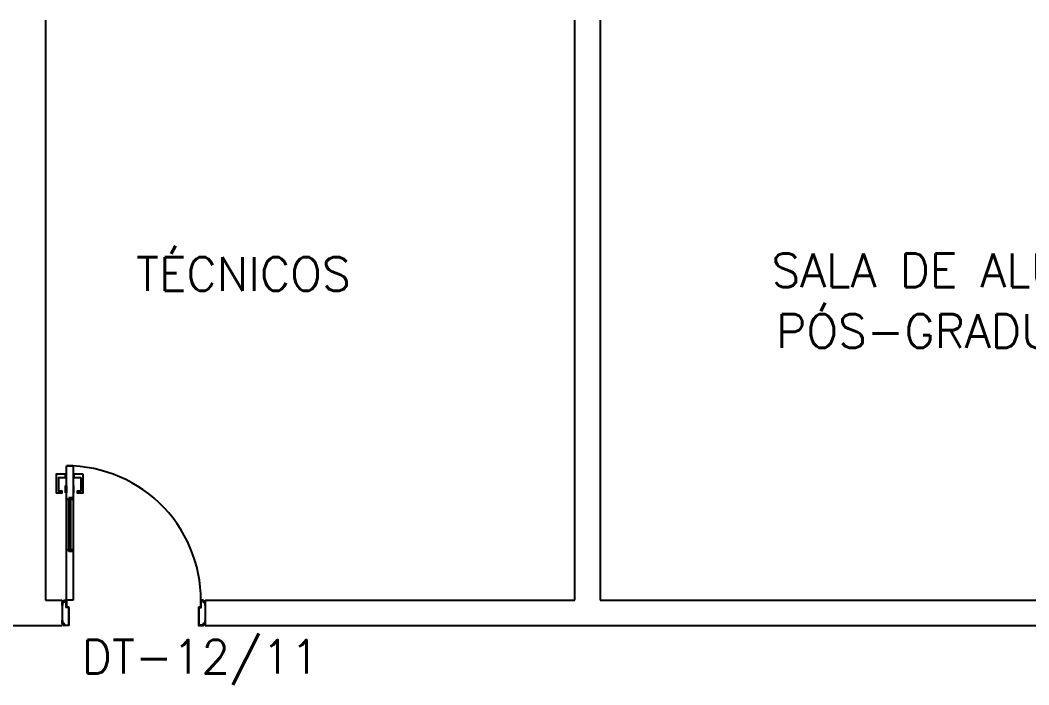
# Model space of a CAD drawing. Header units: millimetres. Extents: x 2686 to 2939, y 1294 to 1441.
# Drawn here: x 2816.12 to 2822.12, y 1344.02 to 1347.97 of the extents above; entities that cross this region are included whole.
import ezdxf

# ---------------------------------------------------------------- set-up
doc = ezdxf.new("R2010")
doc.units = ezdxf.units.MM
for name, color, linetype in [('AR-ALV', 2, 'Continuous'), ('AR-PORTA', 1, 'Continuous'), ('ENDEREÇO', 2, 'Continuous'), ('maçaneta', 1, 'Continuous'), ('mov', 1, 'Continuous'), ('PM-PERFIL U-C', 2, 'Continuous'), ('PM-VIDRO', 2, 'Continuous'), ('pm1', 2, 'Continuous'), ('pm2', 2, 'Continuous'), ('TEXTO', 2, 'Continuous')]:
    doc.layers.add(name, color=color, linetype=linetype)
doc.styles.add('UNB-100', font='simplex.shx', dxfattribs={"height": 0.2})
doc.styles.add('UNB1-100', font='simplex.shx', dxfattribs={"height": 0.2})

# ---------------------------------------------------------------- blocks, each defined once
blk = doc.blocks.new('PM3V')
at = {"layer": 'maçaneta'}
for points in [[(0.02, 0.9), (-0.035, 0.9), (-0.035, 0.79), (0, 0.79), (0, 0.8), (-0.02, 0.8), (-0.02, 0.8785, -0.414214), (-0.0185, 0.88), (0.02, 0.88)], [(0.125, 0.9), (0.07, 0.9), (0.07, 0.88), (0.1085, 0.88, -0.414214), (0.11, 0.8785), (0.11, 0.8), (0.09, 0.8), (0.09, 0.79), (0.125, 0.79)]]:
    blk.add_lwpolyline(points, format="xyb", close=True, dxfattribs=at)
for points in [[(0.02, 0.79), (0.02, 0.83), (0.025, 0.83), (0.025, 0.79)], [(0.07, 0.79), (0.07, 0.83), (0.065, 0.83), (0.065, 0.79)]]:
    blk.add_lwpolyline(points, close=True, dxfattribs=at)
at = {"layer": 'mov'}
blk.add_arc((0.025, 0.15), 0.8, 356.84716, 90, dxfattribs=at)
at = {"layer": 'PM-PERFIL U-C'}
for p, q in [((0, 0.12), (0, 0.1385)), ((0.002, 0.12), (0, 0.12)), ((0.0015, 0.14), (0.01, 0.14)), ((0.002, 0.138), (0.002, 0.12)), ((0.0105, 0.138), (0.002, 0.138)), ((0.01, 0.14), (0.01, 0.1485)), ((0.0115, 0.15), (0.0235, 0.15)), ((0.012, 0.148), (0.012, 0.1395)), ((0.023, 0.148), (0.012, 0.148)), ((0.023, 0.1085), (0.023, 0.148)), ((0.025, 0.1485), (0.025, 0.109)), ((0.825, 0.1485), (0.825, 0.109)), ((0.8385, 0.15), (0.8265, 0.15)), ((0.827, 0.148), (0.838, 0.148)), ((0.827, 0.1085), (0.827, 0.148)), ((0.838, 0.148), (0.838, 0.1395)), ((0.8395, 0.138), (0.848, 0.138)), ((0.84, 0.14), (0.84, 0.1485)), ((0.8485, 0.14), (0.84, 0.14)), ((0.848, 0.138), (0.848, 0.12)), ((0.848, 0.12), (0.85, 0.12)), ((0.85, 0.12), (0.85, 0.1385)), ((0.038, 0.107), (0.0245, 0.107)), ((0.0385, 0.109), (0.025, 0.109)), ((0.038, 0.107), (0.038, 0.002)), ((0.04, 0.1075), (0.04, 0.0015)), ((0.81, 0.1075), (0.81, 0.0015)), ((0.8115, 0.109), (0.825, 0.109)), ((0.812, 0.107), (0.8255, 0.107)), ((0.812, 0.107), (0.812, 0.002)), ((0, 0.03), (0.002, 0.03)), ((0, 0.0115), (0, 0.03)), ((0.01, 0.01), (0.0015, 0.01)), ((0.002, 0.03), (0.002, 0.012)), ((0.002, 0.012), (0.0105, 0.012)), ((0.01, 0.0015), (0.01, 0.01)), ((0.0385, 0), (0.0115, 0)), ((0.012, 0.0105), (0.012, 0.002)), ((0.012, 0.002), (0.038, 0.002)), ((0.8115, 0), (0.8385, 0)), ((0.838, 0.002), (0.812, 0.002)), ((0.838, 0.0105), (0.838, 0.002)), ((0.848, 0.012), (0.8395, 0.012)), ((0.84, 0.0015), (0.84, 0.01)), ((0.84, 0.01), (0.8485, 0.01)), ((0.85, 0.03), (0.848, 0.03)), ((0.848, 0.03), (0.848, 0.012)), ((0.85, 0.0115), (0.85, 0.03))]:
    blk.add_line(p, q, dxfattribs=at)
for centre, start, end in [((0.0015, 0.1385), 90, 180), ((0.0115, 0.1485), 90, 180), ((0.0105, 0.1395), 270, 0), ((0.0235, 0.1485), 360, 90), ((0.8265, 0.1485), 90, 180), ((0.8395, 0.1395), 180, 270), ((0.8385, 0.1485), 0, 90), ((0.8485, 0.1385), 0, 90), ((0.0245, 0.1085), 180, 270), ((0.0385, 0.1075), 0, 90), ((0.8115, 0.1075), 90, 180), ((0.8255, 0.1085), 270, 0), ((0.0015, 0.0115), 180, 270), ((0.0115, 0.0015), 180, 270), ((0.0105, 0.0105), 0, 90), ((0.0385, 0.0015), 269.93864, 0), ((0.8115, 0.0015), 180, 270.06136), ((0.8395, 0.0105), 90, 180), ((0.8385, 0.0015), 270, 0), ((0.8485, 0.0115), 270, 0)]:
    blk.add_arc(centre, 0.0015, start, end, dxfattribs=at)
at = {"layer": 'PM-VIDRO', "color": 1}
for p, q in [((0.04, 0.45), (0.04, 0.75)), ((0.05, 0.75), (0.05, 0.45))]:
    blk.add_line(p, q, dxfattribs=at)
at = {"layer": 'pm1'}
for p, q in [((0.025, 0.95), (0.065, 0.95)), ((0.025, 0.75), (0.025, 0.95)), ((0.065, 0.95), (0.065, 0.76)), ((0.04, 0.75), (0.025, 0.75)), ((0.065, 0.76), (0.04, 0.76)), ((0.04, 0.75), (0.04, 0.76)), ((0.05, 0.76), (0.05, 0.75)), ((0.065, 0.75), (0.05, 0.75)), ((0.065, 0.76), (0.065, 0.75)), ((0.025, 0.15), (0.025, 0.45)), ((0.04, 0.45), (0.025, 0.45)), ((0.04, 0.44), (0.04, 0.45)), ((0.065, 0.44), (0.04, 0.44)), ((0.065, 0.45), (0.05, 0.45)), ((0.05, 0.45), (0.05, 0.44)), ((0.065, 0.45), (0.065, 0.44)), ((0.065, 0.44), (0.065, 0.15)), ((0.065, 0.15), (0.025, 0.15))]:
    blk.add_line(p, q, dxfattribs=at)
at = {"layer": 'pm2'}
for p, q in [((0.025, 0.45), (0.025, 0.75)), ((0.065, 0.75), (0.065, 0.45)), ((0.025, 0.15), (0.025, 0.109)), ((0.025, 0.109), (0.035, 0.109)), ((0.8252, 0.109), (0.8152, 0.109)), ((0.8152, 0), (0.8402, 0)), ((0.8402, 0.01), (0.8502, 0.01)), ((0.8402, 0), (0.8402, 0.01))]:
    blk.add_line(p, q, dxfattribs=at)

msp = doc.modelspace()

# ---------------------------------------------------------------- linework, layer by layer
at = {"layer": 'AR-ALV'}
for p, q in [((2816.2707, 1347.9749), (2816.2707, 1344.5249)), ((2819.4207, 1344.5249), (2819.4207, 1347.9749)), ((2819.5707, 1347.9749), (2819.5707, 1344.5249)), ((2816.2707, 1344.5249), (2816.3707, 1344.5249)), ((2816.3707, 1344.5249), (2816.3707, 1344.3749)), ((2817.2207, 1344.5249), (2817.2207, 1344.3749)), ((2817.2207, 1344.5249), (2819.4207, 1344.5249)), ((2819.5707, 1344.5249), (2822.3207, 1344.5249)), ((2816.0207, 1344.3749), (2816.3707, 1344.3749)), ((2817.2207, 1344.3749), (2822.3207, 1344.3749))]:
    msp.add_line(p, q, dxfattribs=at)

# ---------------------------------------------------------------- block references
at = {"layer": 'AR-PORTA'}
msp.add_blockref('PM3V', (2816.3707, 1344.3749), dxfattribs=at)

# ---------------------------------------------------------------- texts
at = {"layer": 'ENDEREÇO', "style": 'UNB1-100'}
msp.add_text('DT-12/11', height=0.2, dxfattribs=at).set_placement((2816.4866, 1344.0889))
at = {"layer": 'TEXTO', "style": 'UNB-100'}
for s, p in [('TÉCNICOS', (2816.8099, 1346.3656)), ('SALA DE ALUNOS DA', (2820.5893, 1346.388)), ('PÓS-GRADUAÇÃO', (2820.6174, 1346.0263))]:
    msp.add_text(s, height=0.2, dxfattribs=at).set_placement(p)

doc.saveas('drawing.dxf')
